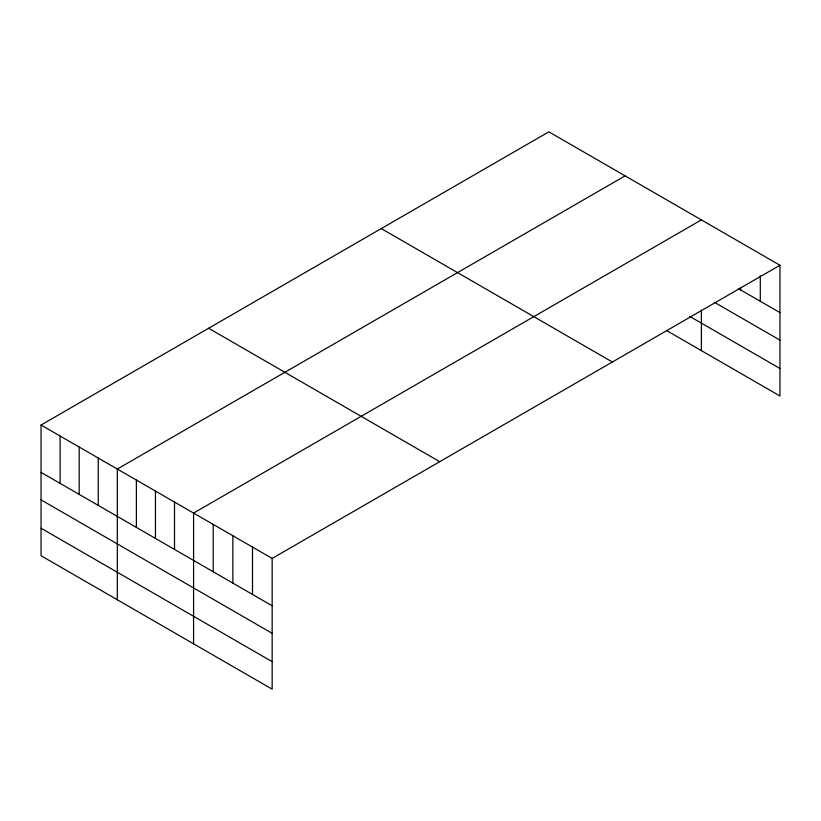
<?xml version="1.0" encoding="UTF-8"?>
<svg xmlns="http://www.w3.org/2000/svg" width="821" height="821" viewBox="0 0 821 821"><rect width="100%" height="100%" fill="white"/><g stroke="black" fill="none" stroke-linecap="round" stroke-linejoin="round"><path stroke-width="1.23" d="M41.05 425.011L272.151 558.434L272.151 689.168L41.05 555.735L41.05 425.011L548.849 131.832L779.95 265.265L779.95 395.989L666.426 330.442M625.109 175.868L117.311 469.037L117.311 599.771M701.38 219.895L193.582 513.074L193.582 643.797M272.151 558.434L779.95 265.265M738.479 288.674L779.95 312.616M714.475 302.323L779.95 340.13M689.722 316.383L779.95 368.475M381.272 228.587L612.374 362.01M208.626 328.267L439.728 461.689M41.05 472.362L272.151 605.795M41.05 499.876L272.151 633.309M41.05 528.231L272.151 661.654M760.308 275.682L760.308 301.276M740.665 287.371L740.665 289.936M701.38 310.122L701.38 350.629M252.509 547.094L252.509 594.445M232.866 535.754L232.866 583.105M213.224 524.414L213.224 571.765M174.514 502.062L174.514 549.423M155.446 491.061L155.446 538.412M136.378 480.049L136.378 527.4M98.243 458.036L98.243 505.387M79.185 447.024L79.185 494.386M60.118 436.023L60.118 483.374"/></g></svg>
